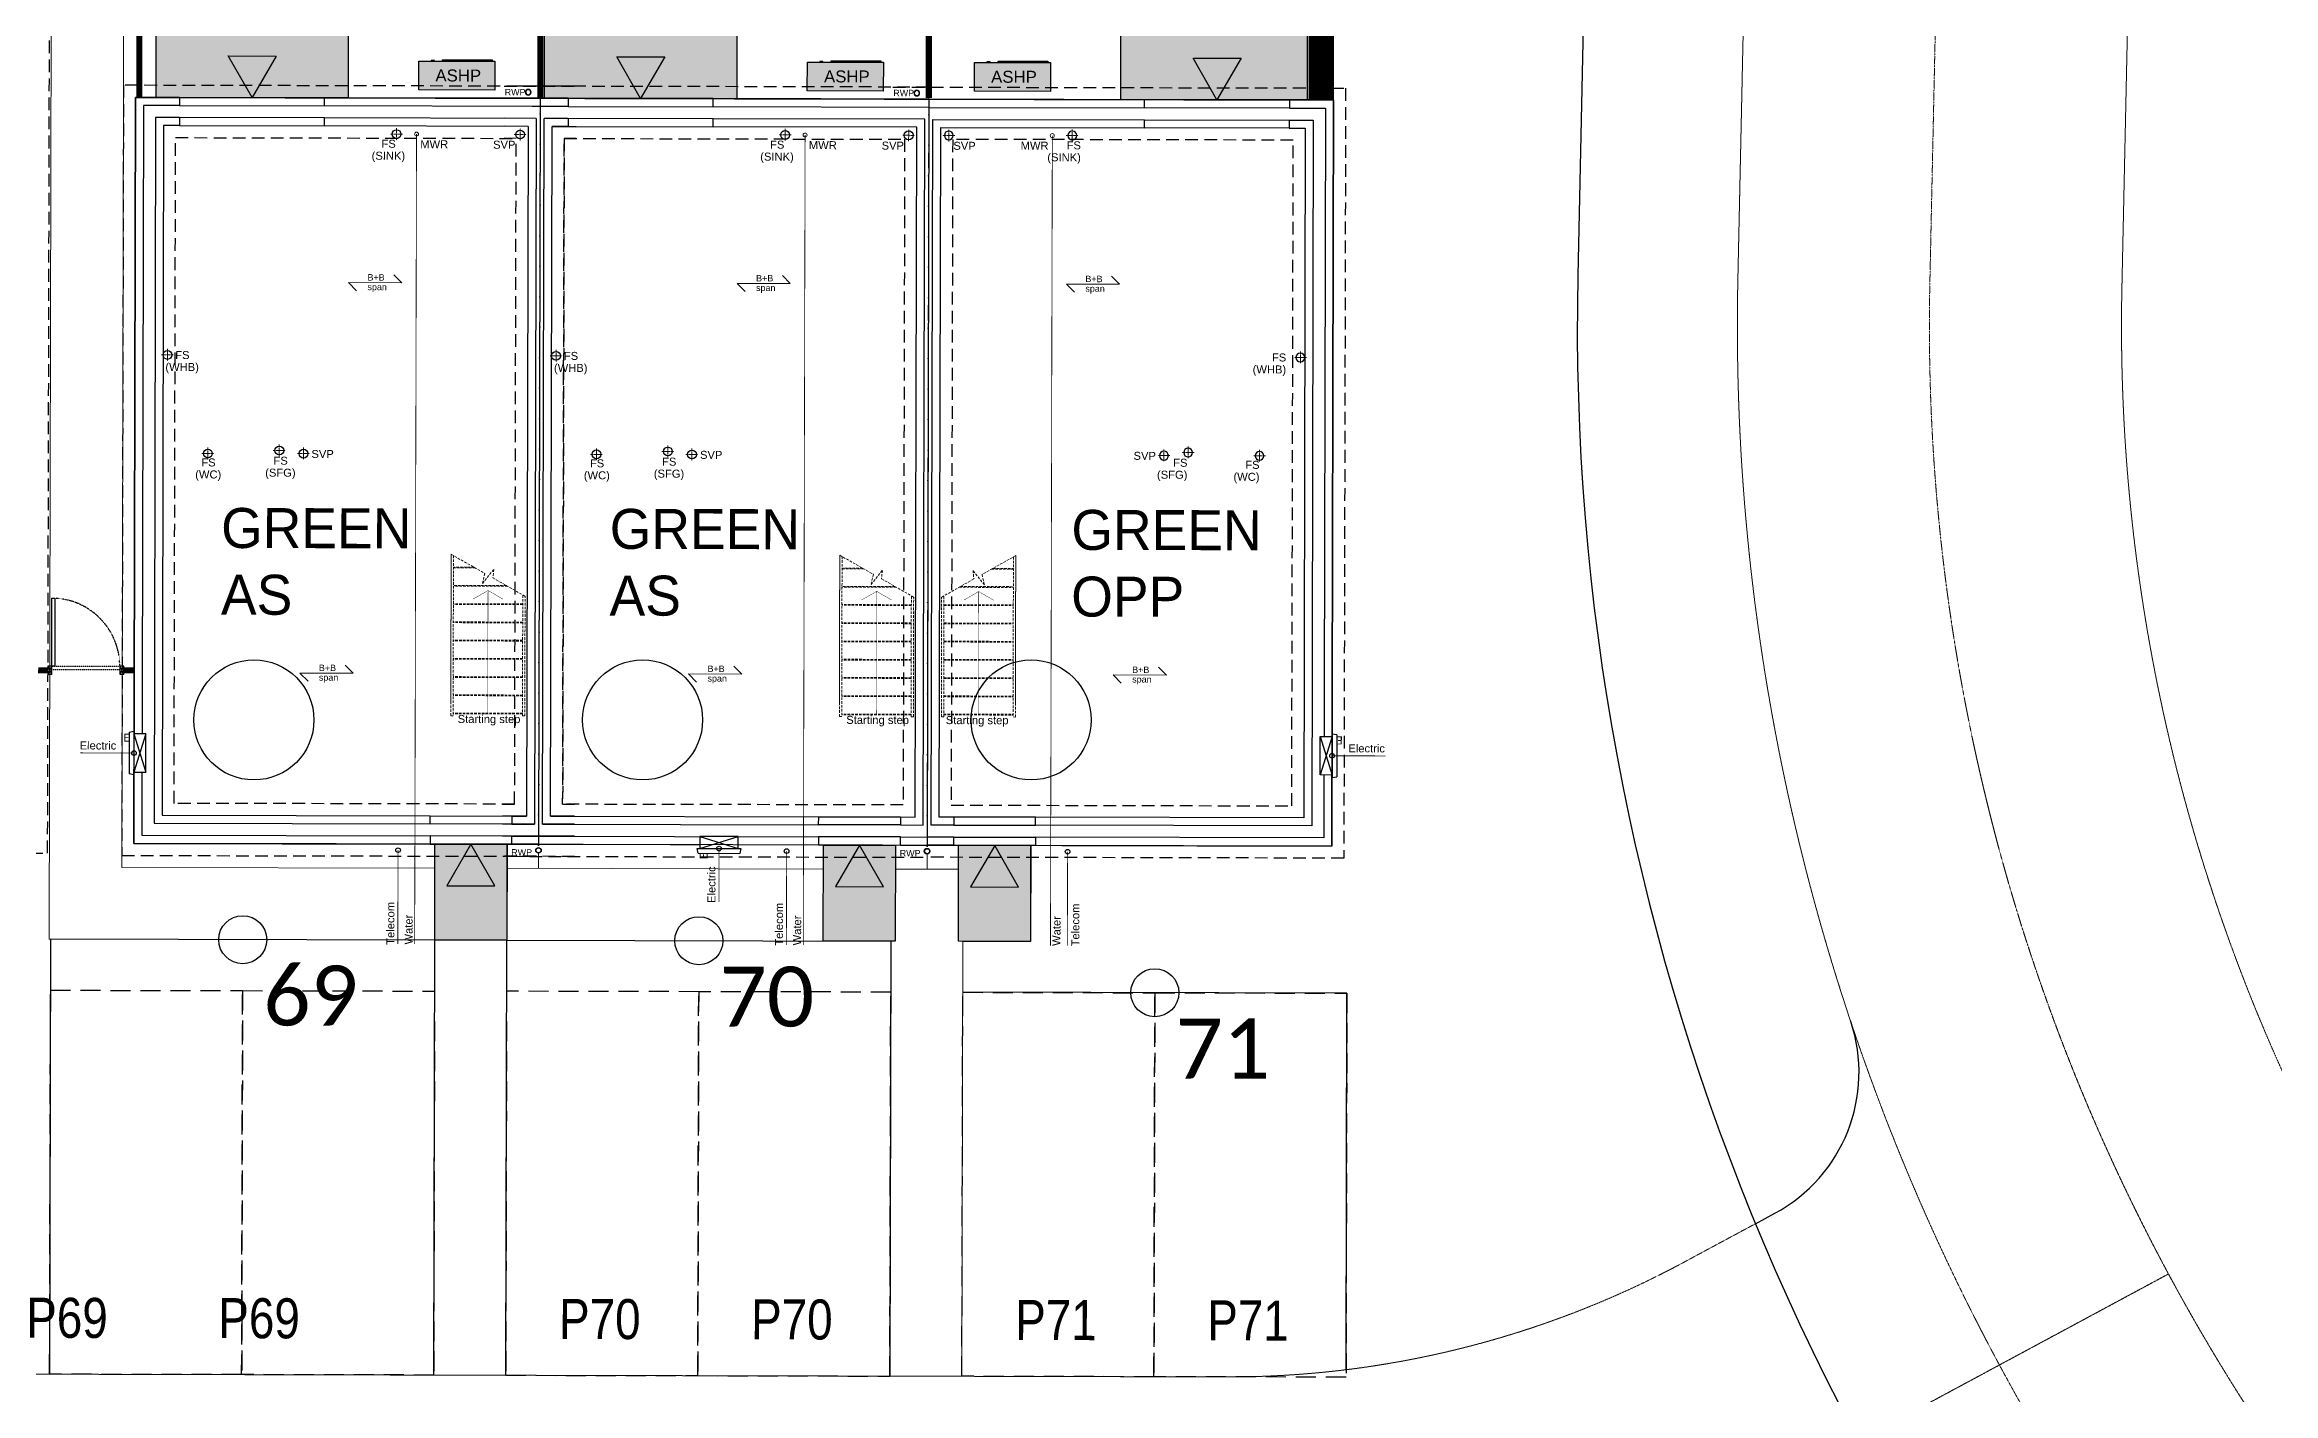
# Model space of a CAD drawing. Extents: x 287880777 to 288144713, y 62793326 to 63089570.
# Drawn here: x 288048494 to 288076346, y 62889380 to 62906243 of the extents above; entities that cross this region are included whole.
import ezdxf

# ---------------------------------------------------------------- set-up
doc = ezdxf.new("R2010")
doc.units = 0
doc.set_wipeout_variables(frame=1)
for name, pattern in [('CENTER', [2, 1.25, -0.25, 0.25, -0.25]), ('CENTER2', [28.575, 19.05, -3.175, 3.175, -3.175]), ('DASHDOT', [25.4, 12.7, -6.35, 0, -6.35]), ('DASHED', [1.4, 0.7, -0.7]), ('DASHED2', [0.375, 0.25, -0.125]), ('HIDDEN', [9.525, 6.35, -3.175])]:
    doc.linetypes.add(name, pattern=pattern)
doc.layers.get('0').update_dxf_attribs({"color": 252})
for name, color, linetype, lineweight in [('EXP - HIGHWAY CENTRELINE', 3, 'CENTER2', 18), ('EXP - HIGHWAY CHANNEL', 4, 'DASHED2', 9), ('EXP - HIGHWAY FOOTWAY', 3, 'Continuous', 25), ('EXP - PRIVATE CHANNEL', 3, 'DASHED2', 9), ('NAR CBF', 34, 'FENCELINE2', 0), ('NAR M4(2)', 94, 'Continuous', 30), ('NAR PATHS', 3, 'Continuous', 0), ('Wain-Text', 2, 'Continuous', 25)]:
    doc.layers.add(name, color=color, linetype=linetype, lineweight=lineweight)
for name, color, linetype in [('NAR DETAIL', 2, 'Continuous'), ('NAR EXTERNAL WALLS', 2, 'Continuous'), ('NAR PARKING', 7, 'DASHED2'), ('NAR PATIO', 3, 'Continuous'), ('NAR PRIVATE DRIVE', 6, 'Continuous'), ('NAR PRIVATE PATH HATCH', 8, 'Continuous'), ('NAR TENURE', 211, 'Continuous'), ('Wain-Centre Line', 10, 'Continuous'), ('Wain-Drainage Foul', 6, 'Continuous'), ('Wain-Drainage Foul Text', 2, 'Continuous'), ('Wain-Drainage run', 140, 'Continuous'), ('Wain-Electrics', 3, 'Continuous'), ('Wain-Foundation acessories', 9, 'Continuous'), ('Wain-Foundation Line', 9, 'Continuous'), ('Wain-Meter box', 9, 'Continuous'), ('Wain-RWP', 9, 'Continuous'), ('Wain-Services Run (Electric)', 10, 'Continuous'), ('Wain-Services Run (Telecom)', 190, 'Continuous'), ('Wain-Stair 1', 2, 'Continuous'), ('Wain-Stair numbers', 9, 'Continuous'), ('Wain-Wall (Cavity Wall - External Leaf)', 4, 'Continuous'), ('Wain-Wall (External)', 4, 'Continuous')]:
    doc.layers.add(name, color=color, linetype=linetype)
for name, color, linetype, true_color in [('NAR DOOR OPENINGS', 140, 'Continuous', 0x00bfff), ('NAR EV CHARGING POINT', 3, 'Continuous', 0x00ff00), ('NAR HOUSE TYPE NAMES', 1, 'Continuous', 0xff0000), ('Wain-Services Run (Water', 145, 'Continuous', 0x3481b8)]:
    doc.layers.add(name, color=color, linetype=linetype, true_color=true_color)
doc.layers.add('NAR Retaining Wall', color=222, linetype='Continuous', lineweight=13, true_color=0xcc0099)
doc.layers.add('Wain-Mains Water Riser Text', color=152, linetype='Continuous', lineweight=25, true_color=0x2776bb)
doc.layers.add('Wain-Defpoints', color=40, linetype='Continuous', plot=False)
doc.styles.add('DD Arial Narrow', font='ARIALN.TTF', dxfattribs={"height": 100})
doc.styles.get("Standard").update_dxf_attribs({"font": 'arial.ttf'})
doc.styles.add('XREF - ARCHITECT LAYOUT$0$DD Arial Narrow', font='ARIALN.TTF', dxfattribs={"height": 100})
doc.linetypes.add('FENCELINE2', pattern='A,0.25,-0.1,[132,ltypeshp.shx,S=0.1,R=0,X=-0.1,Y=0],-0.1,1', length=1.45)

# ---------------------------------------------------------------- blocks, each defined once
blk = doc.blocks.new('RWP')
for radius in [35, 31.5]:
    blk.add_circle((35, 35), radius)
blk = doc.blocks.new('Span symbol - Beam & block')
at = {"linetype": 'Continuous', "lineweight": 13}
for p, q in [((-5442, 71890), (-5342, 71790)), ((-5342, 71790), (-6007, 71790)), ((-6007, 71790), (-5906, 71689))]:
    blk.add_line(p, q, dxfattribs=at)
at = {"insert": (-5770, 71896), "char_height": 80, "attachment_point": 1, "line_spacing_factor": 0.9}
blk.add_mtext('B+B\\Pspan', dxfattribs=at)
blk = doc.blocks.new('Drainage Pipe')
at = {"linetype": 'CENTER', "lineweight": 13, "ltscale": 20}
for p, q in [((-41681, 78687), (-41831, 78687)), ((-41756, 78762), (-41756, 78612))]:
    blk.add_line(p, q, dxfattribs=at)
blk.add_circle((-41756, 78687), 55)
blk = doc.blocks.new('ASHP')
at = {"transparency": 33554457}
h = blk.add_hatch(color=256, dxfattribs=at)
h.dxf.hatch_style = 1
h.paths.add_polyline_path([(548853, -2506), (548853, -2866), (547903, -2866), (547903, -2506)])
at = {"flags": 128}
blk.add_lwpolyline([(548853, -2506), (548853, -2866), (547903, -2866), (547903, -2506)], close=True, dxfattribs=at)
for points in [[(548098, -2496), (548058, -2496), (548058, -2506), (548098, -2506)], [(548199, -2488), (548821, -2488), (548821, -2506), (548199, -2506)]]:
    blk.add_lwpolyline(points, close=True)
at = {"layer": 'Wain-Electrics', "lineweight": 0, "insert": (548112, -2609), "char_height": 150, "width": 2397.38, "attachment_point": 1, "line_spacing_factor": 0.9}
blk.add_mtext('\\A1;ASHP ', dxfattribs=at)
at = {"layer": 'Wain-Text', "lineweight": 0, "insert": (548112, -2609), "char_height": 150, "width": 2397.38, "attachment_point": 1, "line_spacing_factor": 0.9}
blk.add_mtext('\\A1;ASHP ', dxfattribs=at)
blk = doc.blocks.new('Greendale Subs Stair')
at = {"layer": 'Wain-Stair 1', "linetype": 'HIDDEN', "lineweight": 9, "ltscale": 5}
for p, q in [((314, 2533), (314, 664)), ((314, 515), (314, 2533)), ((343, 2517), (343, 515)), ((600, 2372), (343, 2372)), ((616, 2363), (343, 2363)), ((1005, 2144), (343, 2144)), ((1021, 2135), (343, 2135)), ((1210, 515), (1210, 2028)), ((1239, 515), (1239, 2011)), ((1210, 1916), (343, 1916)), ((1210, 1907), (343, 1907)), ((1210, 1688), (343, 1688)), ((1210, 1679), (343, 1679)), ((1210, 1460), (343, 1460)), ((1210, 1451), (343, 1451)), ((1210, 1232), (343, 1232)), ((1210, 1223), (343, 1223)), ((1210, 1004), (343, 1004)), ((1210, 995), (343, 995)), ((1210, 776), (343, 776)), ((1210, 767), (343, 767)), ((343, 515), (314, 515)), ((1210, 548), (343, 548)), ((1210, 539), (343, 539)), ((1239, 515), (1210, 515))]:
    blk.add_line(p, q, dxfattribs=at)
blk.add_lwpolyline([(314, 2533), (735, 2296), (706, 2169), (847, 2345), (837, 2239), (1239, 2011)], dxfattribs=at)
at = {"layer": 'Wain-Stair numbers', "const_width": 5}
for points in [[(962, 1975), (962, 1975), (776, 2082), (590, 1975), (590, 1975)], [(776, 2082), (776, 539)]]:
    blk.add_lwpolyline(points, dxfattribs=at)
at = {"layer": 'Wain-Stair numbers', "insert": (792, 525), "char_height": 100, "width": 1584.27, "attachment_point": 2, "line_spacing_factor": 0.9}
blk.add_mtext('Starting step ', dxfattribs=at)
blk = doc.blocks.new('Wall mounted meter - Electric (Plan)')
blk.add_wipeout([(-7157, 85115), (-7157, 84635), (-7007, 84635), (-7007, 85115)])
for p, q in [((-7217, 85137), (-7157, 85147)), ((-7217, 85137), (-7217, 84613)), ((-7157, 85147), (-7157, 84603)), ((-7007, 85115), (-7157, 85115)), ((-7007, 84635), (-7007, 85115)), ((-7157, 84603), (-7217, 84613)), ((-7157, 84635), (-7007, 84635))]:
    blk.add_line(p, q)
at = {"color": 9}
for p, q in [((-7157, 85115), (-7007, 84635)), ((-7007, 85115), (-7157, 84635))]:
    blk.add_line(p, q, dxfattribs=at)
at = {"lineweight": 0, "insert": (-7368, 85117), "char_height": 100, "width": 133.81, "attachment_point": 1, "line_spacing_factor": 0.9}
blk.add_mtext('\\A1;\\pi78.42052,t378.42052;{\\fCalibri|b0|i0|c0|p34;E}', dxfattribs=at)
blk = doc.blocks.new('A$C324e72f9')
at = {"layer": 'NAR DOOR OPENINGS', "transparency": 33554610}
h = blk.add_hatch(color=256, dxfattribs=at)
h.dxf.hatch_style = 1
h.paths.add_polyline_path([(1200, 0), (900, 520), (1500, 520)])
at = {"layer": 'NAR PRIVATE PATH HATCH', "transparency": 33554597}
h = blk.add_hatch(color=256, dxfattribs=at)
h.dxf.hatch_style = 1
h.paths.add_polyline_path([(2400, 0), (0, 0), (0, 1800), (2400, 1800)])
at = {"layer": 'NAR DOOR OPENINGS'}
blk.add_lwpolyline([(1200, 0), (900, 520), (1500, 520)], close=True, dxfattribs=at)
at = {"layer": 'NAR PATIO'}
blk.add_lwpolyline([(2400, 0), (0, 0), (0, 1800), (2400, 1800)], close=True, dxfattribs=at)
blk = doc.blocks.new('A$Cee92f38c')
at = {"layer": 'NAR M4(2)', "ltscale": 10, "transparency": 33554585}
h = blk.add_hatch(color=256, dxfattribs=at)
h.dxf.hatch_style = 1
h.paths.add_polyline_path([(0, 1.2), (0.9, 1.2), (0.9, 0), (0, 0)])
at = {"layer": 'NAR M4(2)', "ltscale": 0.25}
blk.add_lwpolyline([(0, 1.2), (0, 0), (0.9, 0), (0.9, 1.2)], close=True, dxfattribs=at)
blk = doc.blocks.new('A$C3d9247a0')
at = {"layer": 'NAR DOOR OPENINGS', "transparency": 33554610}
h = blk.add_hatch(color=256, dxfattribs=at)
h.dxf.hatch_style = 1
h.paths.add_polyline_path([(450, 1200), (150, 680), (750, 680)])
at = {"layer": 'NAR DOOR OPENINGS'}
blk.add_lwpolyline([(450, 1200), (150, 680), (750, 680)], close=True, dxfattribs=at)
at = {"layer": 'NAR M4(2)', "ltscale": 10, "transparency": 33554585, "xscale": -1000, "yscale": 1000, "zscale": 1000}
blk.add_blockref('A$Cee92f38c', (900, 0), dxfattribs=at)

msp = doc.modelspace()

# ---------------------------------------------------------------- linework, layer by layer
at = {"layer": 'Defpoints'}
for points in [[(288054688, 62905572), (288054667, 62896245)], [(288059543, 62905561), (288059522, 62896233)]]:
    msp.add_lwpolyline(points, dxfattribs=at)
at = {"layer": 'EXP - HIGHWAY CENTRELINE', "ltscale": 0.15, "flags": 128}
for points in [[(288082369, 62830131), (288088746, 62863492, 0.257378), (288082765, 62881853), (288079969, 62884468, -0.213199), (288072053, 62903262), (288072511, 62924583, -0.123895), (288076027, 62937385), (288076210, 62937709, 0.106544), (288078907, 62946358), (288080118, 62959784)], [(288026489, 62886671), (288063259, 62886587, 0.12469), (288070405, 62888380), (288075035, 62890874)]]:
    msp.add_lwpolyline(points, format="xyb", dxfattribs=at)
at = {"layer": 'EXP - HIGHWAY CHANNEL', "ltscale": 2.5, "flags": 128}
for points in [[(288069890, 62914308), (288069654, 62903314, 0.213199), (288078329, 62882716), (288081125, 62880100, -0.257378), (288086389, 62863942), (288081550, 62838632, -0.396353), (288074894, 62833807, 0.009616), (288070979, 62834233)], [(288097297, 62891547), (288096824, 62891384, 0.089116), (288089911, 62887515), (288088842, 62886636, -0.392826), (288080689, 62887132, -0.198277), (288074453, 62903211), (288074670, 62913335)]]:
    msp.add_lwpolyline(points, format="xyb", dxfattribs=at)
at = {"layer": 'EXP - HIGHWAY FOOTWAY', "flags": 128}
for points in [[(288066692, 62958683, -0.424222), (288074213, 62949977), (288073891, 62946404, -0.101417), (288071809, 62939483, 0.118747), (288068130, 62925533), (288067654, 62903357, 0.207504), (288076499, 62881698, 0.207504)], [(288069874, 62891502), (288070116, 62891632, 0.364999), (288071064, 62894028)]]:
    msp.add_lwpolyline(points, format="xyb", dxfattribs=at)
at = {"layer": 'EXP - PRIVATE CHANNEL', "ltscale": 2.5, "flags": 128}
msp.add_lwpolyline([(288026494, 62889671), (288063266, 62889587, 0.12469), (288068982, 62891022), (288069874, 62891502)], format="xyb", dxfattribs=at)
at = {"layer": 'NAR CBF', "ltscale": 1200, "transparency": 33554687, "const_width": 75}
for points in [[(288059544, 62905576), (288059544, 62916322)], [(288054688, 62905576), (288054688, 62915222)], [(288049680, 62905576), (288049680, 62906433)], [(288048534, 62898421), (288048414, 62898422)], [(288049484, 62898421), (288049614, 62898421)]]:
    msp.add_lwpolyline(points, dxfattribs=at)
at = {"layer": 'NAR DETAIL', "flags": 128}
for points in [[(288048584, 62898471), (288048584, 62899321), (288048622, 62899321), (288048622, 62898471)], [(288048584, 62898371), (288048584, 62898471), (288048534, 62898471), (288048534, 62898371)], [(288049484, 62898371), (288049484, 62898471), (288049434, 62898471), (288049434, 62898371)]]:
    msp.add_lwpolyline(points, close=True, dxfattribs=at)
for points in [[(288048534, 62898471), (288048584, 62898371)], [(288048584, 62898471), (288048534, 62898371)], [(288049434, 62898471), (288049484, 62898371)], [(288049484, 62898471), (288049434, 62898371)]]:
    msp.add_lwpolyline(points, dxfattribs=at)
at = {"layer": 'NAR DETAIL', "linetype": 'DASHED', "ltscale": 0.005, "flags": 128}
msp.add_lwpolyline([(288048584, 62898471), (288049434, 62898471), (288049434, 62898427), (288048584, 62898427)], close=True, dxfattribs=at)
at = {"layer": 'NAR DETAIL', "linetype": 'DASHED', "ltscale": 0.2}
msp.add_arc((288048584, 62898471), 850, 0, 87.5801, dxfattribs=at)
at = {"layer": 'NAR EV CHARGING POINT'}
for centre in [(288050970, 62895053), (288056670, 62895040), (288062368, 62894390)]:
    msp.add_circle(centre, 300, dxfattribs=at)
at = {"layer": 'NAR EXTERNAL WALLS'}
for points in [[(288064276, 62905550), (288064298, 62915173)], [(288064601, 62905549), (288064623, 62915172)]]:
    msp.add_lwpolyline(points, dxfattribs=at)
at = {"layer": 'NAR PARKING', "ltscale": 1000}
for points in [[(288048557, 62889621), (288048568, 62894421), (288050968, 62894416), (288050957, 62889616)], [(288050957, 62889616), (288050968, 62894416), (288053368, 62894410), (288053357, 62889610)], [(288056657, 62889603), (288056668, 62894403), (288054268, 62894408), (288054257, 62889608)], [(288059057, 62889597), (288059068, 62894397), (288056668, 62894403), (288056657, 62889603)], [(288059957, 62889595), (288059968, 62894395), (288062368, 62894389), (288062357, 62889589)], [(288062357, 62889589), (288062368, 62894389), (288064768, 62894384), (288064757, 62889584)]]:
    msp.add_lwpolyline(points, close=True, dxfattribs=at)
at = {"layer": 'NAR PATHS'}
for points in [[(288053372, 62896006), (288053357, 62889610)], [(288054272, 62896004), (288054257, 62889604)]]:
    msp.add_lwpolyline(points, dxfattribs=at)
at = {"layer": 'NAR PRIVATE DRIVE'}
for points in [[(288053357, 62889610), (288053370, 62895047), (288048570, 62895058), (288048557, 62889621)], [(288054257, 62889608), (288054270, 62895045), (288059070, 62895035), (288059057, 62889597)], [(288064757, 62889677), (288064768, 62894384), (288059968, 62894395)]]:
    msp.add_lwpolyline(points, dxfattribs=at)
at = {"layer": 'NAR Retaining Wall', "linetype": 'Continuous', "ltscale": 250, "const_width": 300}
msp.add_lwpolyline([(288064439, 62905550), (288064461, 62915173)], dxfattribs=at)
at = {"layer": 'NAR TENURE'}
for centre in [(288051110, 62897800), (288055967, 62897800), (288060822, 62897800)]:
    msp.add_circle(centre, 750, dxfattribs=at)
at = {"layer": 'Wain-Centre Line', "linetype": 'DASHDOT', "lineweight": 15, "ltscale": 15}
for points in [[(288054666, 62895945), (288054689, 62905872)], [(288059522, 62895933), (288059544, 62905861)]]:
    msp.add_lwpolyline(points, dxfattribs=at)
at = {"layer": 'Wain-Drainage run', "lineweight": 0}
for centre in [(288053142, 62905123, 0), (288057998, 62905112, 0), (288061087, 62905105, 0)]:
    msp.add_circle(centre, 25, dxfattribs=at)
at = {"layer": 'Wain-Foundation Line', "linetype": 'HIDDEN', "ltscale": 25}
for p, q in [((288059544, 62905711), (288054336, 62905723)), ((288050112, 62896757), (288050131, 62905080)), ((288050131, 62905080), (288054387, 62905070)), ((288054968, 62896746), (288054987, 62905069)), ((288054987, 62905069), (288059242, 62905059)), ((288059242, 62905059), (288059223, 62896737)), ((288054368, 62896748), (288050112, 62896757)), ((288059223, 62896737), (288054968, 62896746)), ((288054314, 62896095), (288059522, 62896083))]:
    msp.add_line(p, q, dxfattribs=at)
at = {"layer": 'Wain-Foundation Line', "linetype": 'HIDDEN', "ltscale": 25, "elevation": 0}
msp.add_lwpolyline([(288048532, 62896135), (288048556, 62906722), (288042148, 62906737), (288042124, 62896149)], close=True, dxfattribs=at)
at = {"layer": 'Wain-Foundation Line', "linetype": 'HIDDEN', "ltscale": 25}
for points in [[(288055138, 62905721), (288049480, 62905734), (288049458, 62896106), (288054666, 62896095)], [(288054238, 62905723), (288055138, 62905721)], [(288059094, 62905712), (288064752, 62905699), (288064730, 62896072), (288059522, 62896083)], [(288054218, 62896748), (288054368, 62896748), (288054387, 62905070), (288054237, 62905071)], [(288055137, 62905068), (288054987, 62905069), (288054968, 62896746), (288055118, 62896746)], [(288055116, 62896094), (288054216, 62896096)]]:
    msp.add_lwpolyline(points, dxfattribs=at)
msp.add_lwpolyline([(288064098, 62905048), (288059842, 62905058), (288059823, 62896735), (288064079, 62896726)], close=True, dxfattribs=at)
at = {"layer": 'Wain-Services Run (Electric)', "const_width": 10}
for points in [[(288049611, 62897386), (288048941, 62897388)], [(288064583, 62897352), (288065253, 62897350)], [(288056922, 62896192), (288056921, 62895522)]]:
    msp.add_lwpolyline(points, dxfattribs=at)
at = {"layer": 'Wain-Services Run (Telecom)', "const_width": 10}
for points in [[(288052911, 62896172), (288052908, 62894999)], [(288057767, 62896161), (288057764, 62894987)], [(288061278, 62896153), (288061275, 62894979)]]:
    msp.add_lwpolyline(points, dxfattribs=at)
at = {"layer": 'Wain-Services Run (Telecom)'}
for centre in [(288052911, 62896172), (288057767, 62896161), (288061278, 62896153)]:
    msp.add_circle(centre, 29, dxfattribs=at)
at = {"layer": 'Wain-Services Run (Water', "const_width": 10, "elevation": 0}
for points in [[(288053142, 62905123), (288053119, 62894998)], [(288057998, 62905112), (288057975, 62894987)], [(288061087, 62905105), (288061064, 62894980)]]:
    msp.add_lwpolyline(points, dxfattribs=at)
at = {"layer": 'Wain-Stair 1', "linetype": 'HIDDEN', "lineweight": 9, "ltscale": 5}
for p, q in [((288060601, 62899838), (288060597, 62897837)), ((288060630, 62899855), (288060626, 62897985)), ((288060626, 62897836), (288060630, 62899855)), ((288060328, 62899685), (288060601, 62899685)), ((288060344, 62899694), (288060601, 62899694)), ((288059701, 62897839), (288059704, 62899335)), ((288059730, 62897839), (288059733, 62899351)), ((288059733, 62899240), (288060600, 62899238)), ((288059733, 62899231), (288060600, 62899229)), ((288059923, 62899458), (288060601, 62899457)), ((288059939, 62899467), (288060601, 62899466)), ((288059733, 62899012), (288060600, 62899010)), ((288059733, 62899003), (288060600, 62899001)), ((288059732, 62898784), (288060599, 62898782)), ((288059732, 62898775), (288060599, 62898773)), ((288059731, 62898556), (288060598, 62898554)), ((288059731, 62898547), (288060598, 62898545)), ((288059730, 62898100), (288060597, 62898098)), ((288059731, 62898328), (288060598, 62898326)), ((288059731, 62898319), (288060598, 62898317)), ((288059701, 62897839), (288059730, 62897839)), ((288059730, 62898091), (288060597, 62898089)), ((288059730, 62897872), (288060597, 62897870)), ((288059730, 62897863), (288060597, 62897861)), ((288060597, 62897837), (288060626, 62897836))]:
    msp.add_line(p, q, dxfattribs=at)
msp.add_lwpolyline([(288060630, 62899855), (288060209, 62899618), (288060238, 62899491), (288060097, 62899668), (288060106, 62899562), (288059704, 62899335)], dxfattribs=at)
at = {"layer": 'Wain-Stair numbers', "const_width": 5}
for points in [[(288059981, 62899298), (288059981, 62899298), (288060167, 62899405), (288060353, 62899297), (288060353, 62899297)], [(288060167, 62899405), (288060163, 62897862)]]:
    msp.add_lwpolyline(points, dxfattribs=at)
at = {"layer": 'Wain-Wall (Cavity Wall - External Leaf)'}
for points in [[(288050182, 62905480), (288051992, 62905476), (288051992, 62905578), (288050182, 62905582)], [(288055038, 62905469), (288056848, 62905465), (288056848, 62905567), (288055038, 62905571)], [(288064049, 62905448), (288062239, 62905452), (288062239, 62905555), (288064049, 62905551)], [(288050182, 62905230), (288051992, 62905226), (288051992, 62905326), (288050182, 62905330)], [(288055037, 62905219), (288056847, 62905215), (288056847, 62905315), (288055037, 62905319)], [(288064048, 62905198), (288062238, 62905202), (288062238, 62905302), (288064048, 62905298)]]:
    msp.add_lwpolyline(points, close=True, dxfattribs=at)
at = {"layer": 'Wain-Wall (External)'}
for p, q in [((288055038, 62905571), (288054485, 62905572)), ((288055038, 62905469), (288054588, 62905470)), ((288054637, 62905320), (288051992, 62905326)), ((288054537, 62905220), (288051992, 62905226)), ((288054637, 62905320), (288054237, 62905321)), ((288054537, 62905220), (288054237, 62905221)), ((288054537, 62905220), (288054518, 62896597)), ((288054637, 62905320), (288054617, 62896497)), ((288054717, 62896497), (288054737, 62905319)), ((288055037, 62905319), (288054737, 62905319)), ((288055037, 62905219), (288054837, 62905219)), ((288054617, 62896497), (288054217, 62896498)), ((288054518, 62896597), (288054218, 62896598)), ((288054334, 62896498), (288054617, 62896497)), ((288054335, 62896598), (288054518, 62896597)), ((288054717, 62896497), (288058167, 62896489)), ((288055117, 62896496), (288054717, 62896497)), ((288054818, 62896597), (288058168, 62896589)), ((288054464, 62896245), (288058167, 62896237)), ((288054567, 62896347), (288058167, 62896339))]:
    msp.add_line(p, q, dxfattribs=at)
for points in [[(288050182, 62905582), (288049630, 62905583), (288049609, 62896256), (288053311, 62896248)], [(288050182, 62905480), (288049732, 62905481), (288049711, 62896358), (288053311, 62896350)], [(288054688, 62905572), (288051992, 62905578)], [(288054688, 62905469), (288051992, 62905476)], [(288054238, 62905573), (288055138, 62905571)], [(288059543, 62905561), (288056848, 62905567)], [(288059543, 62905458), (288056848, 62905465)], [(288059543, 62905561), (288062239, 62905555)], [(288059543, 62905458), (288062239, 62905452)], [(288064049, 62905551), (288064601, 62905549), (288064580, 62896222), (288060878, 62896230)], [(288064049, 62905448), (288064499, 62905447), (288064478, 62896325), (288060878, 62896333)], [(288050182, 62905330), (288049882, 62905330), (288049862, 62896508), (288053312, 62896500)], [(288050182, 62905230), (288049982, 62905230), (288049962, 62896608), (288053312, 62896600)], [(288055118, 62896596), (288054818, 62896597), (288054837, 62905219), (288055137, 62905218)], [(288059190, 62896487), (288059473, 62896486), (288059493, 62905309), (288056847, 62905315)], [(288059190, 62896587), (288059373, 62896586), (288059393, 62905209), (288056847, 62905215)], [(288059856, 62896485), (288059573, 62896486), (288059593, 62905308), (288062238, 62905302)], [(288059856, 62896585), (288059673, 62896586), (288059693, 62905208), (288062238, 62905202)], [(288064048, 62905298), (288064348, 62905298), (288064328, 62896475), (288060878, 62896483)], [(288064048, 62905198), (288064248, 62905198), (288064229, 62896575), (288060879, 62896583)], [(288055117, 62896346), (288054217, 62896348)], [(288055117, 62896244), (288054217, 62896246)], [(288054334, 62896348), (288054667, 62896347)], [(288054334, 62896245), (288054667, 62896245)], [(288059189, 62896337), (288059522, 62896336)], [(288059189, 62896234), (288059522, 62896233)], [(288059855, 62896335), (288059522, 62896336)], [(288059855, 62896233), (288059522, 62896233)]]:
    msp.add_lwpolyline(points, dxfattribs=at)
for points in [[(288053312, 62896600), (288054335, 62896598), (288054334, 62896498), (288053312, 62896500)], [(288058168, 62896589), (288059190, 62896587), (288059190, 62896487), (288058167, 62896489)], [(288060879, 62896583), (288059856, 62896585), (288059856, 62896485), (288060878, 62896483)], [(288053311, 62896248), (288054334, 62896245), (288054334, 62896348), (288053311, 62896350)], [(288058167, 62896237), (288059189, 62896234), (288059189, 62896337), (288058167, 62896339)], [(288060878, 62896230), (288059855, 62896233), (288059855, 62896335), (288060878, 62896333)]]:
    msp.add_lwpolyline(points, close=True, dxfattribs=at)

# ---------------------------------------------------------------- block references
at = {"layer": 'NAR DETAIL', "rotation": 359.869756097391}
for p in [(287505274, 62909787), (287510130, 62909775), (287512218, 62909771)]:
    msp.add_blockref('ASHP', p, dxfattribs=at)
at = {"layer": 'NAR M4(2)', "rotation": 359.869756097391}
for p in [(288053370, 62895047), (288058225, 62895036), (288059914, 62895033)]:
    msp.add_blockref('A$C3d9247a0', p, dxfattribs=at)
at = {"layer": 'NAR PATIO', "rotation": 359.869756097391}
for p in [(288049887, 62905583), (288054743, 62905572), (288061944, 62905556)]:
    msp.add_blockref('A$C324e72f9', p, dxfattribs=at)
at = {"layer": 'Wain-Drainage Foul', "lineweight": 0}
for p, rotation in [((288094470, 62826342, 0), 359.869756097391), ((288012859, 62983901, 0), 179.8697560973909), ((288099325, 62826331, 0), 359.869756097391), ((288017715, 62983890, 0), 179.8697560973909), ((288128811, 62943940), 89.8697560973909), ((288133667, 62943929), 89.8697560973909), ((288129317, 62942708, 0), 89.8697560973909), ((288130209, 62942745), 89.8697560973909), ((288130511, 62942706), 89.8697560973909), ((288134173, 62942697, 0), 89.8697560973909), ((288135065, 62942734), 89.8697560973909), ((288135366, 62942695), 89.8697560973909)]:
    msp.add_blockref('Drainage Pipe', p, dxfattribs=dict(at, rotation=rotation))
at = {"layer": 'Wain-Drainage Foul', "lineweight": 0, "xscale": -1}
for p, rotation in [((288101728, 62983699, 0), 179.8697560973909), ((288019402, 62826513, 0), 359.869756097391), ((287985595, 62944266), 269.869756097391), ((287983890, 62943039), 269.869756097391), ((287984192, 62943077), 269.869756097391), ((287985084, 62943036, 0), 269.869756097391)]:
    msp.add_blockref('Drainage Pipe', p, dxfattribs=dict(at, rotation=rotation))
at = {"layer": 'Wain-Foundation acessories', "rotation": 359.869756097391}
for p in [(288058136, 62831464), (288062992, 62831453), (288067107, 62831444), (288057529, 62826582), (288062385, 62826571), (288067692, 62826559)]:
    msp.add_blockref('Span symbol - Beam & block', p, dxfattribs=at)
at = {"layer": 'Wain-RWP', "xscale": -1, "rotation": 179.8697560973909}
for p in [(288054503, 62905682), (288059359, 62905671)]:
    msp.add_blockref('RWP', p, dxfattribs=at)
at = {"layer": 'Wain-RWP', "rotation": 359.869756097391}
for p in [(288054631, 62896135), (288059487, 62896124)]:
    msp.add_blockref('RWP', p, dxfattribs=at)
at = {"layer": 'Wain-Stair 1', "linetype": 'HIDDEN', "lineweight": 9, "ltscale": 5, "rotation": 359.869756097391}
for p in [(288053255, 62897338), (288058111, 62897327)]:
    msp.add_blockref('Greendale Subs Stair', p, dxfattribs=at)

# ---------------------------------------------------------------- texts
at = {"layer": 'NAR EV CHARGING POINT', "char_height": 750, "attachment_point": 1}
for s, insert in [('{\\fCalibri|b0|i0|c0|p34;69}', (288051227, 62894730, -101)), ('{\\fCalibri|b0|i0|c0|p34;70}', (288056927, 62894717, -101)), ('{\\fCalibri|b0|i0|c0|p34;71}', (288062626, 62894067, -101))]:
    msp.add_mtext_dynamic_manual_height_columns(s, width=3437.75, gutter_width=50000, heights=[0], dxfattribs=dict(at, insert=insert))
at = {"layer": 'NAR HOUSE TYPE NAMES', "char_height": 500, "attachment_point": 1, "rotation": 359.8698, "style": 'DD Arial Narrow'}
for s, insert in [('{\\fGill Sans MT|b0|i0|c0|p34;GREEN\\PAS}', (288050701, 62900450, 0)), ('{\\fGill Sans MT|b0|i0|c0|p34;GREEN\\PAS}', (288055557, 62900439, 0)), ('{\\fGill Sans MT|b0|i0|c0|p34;GREEN\\POPP}', (288061326, 62900426, 0))]:
    msp.add_mtext_dynamic_manual_height_columns(s, width=2588.93, gutter_width=12.5, heights=[0], dxfattribs=dict(at, insert=insert))
at = {"layer": 'NAR PARKING', "char_height": 500, "attachment_point": 3, "rotation": 359.7932, "style": 'XREF - ARCHITECT LAYOUT$0$DD Arial Narrow'}
for s, insert in [('P69', (288049285, 62890574, 0)), ('P69', (288051685, 62890569, 0)), ('P70', (288055943, 62890559, 0)), ('P70', (288058343, 62890554, 0)), ('P71', (288061643, 62890546, 0)), ('P71', (288064043, 62890541, 0))]:
    msp.add_mtext_dynamic_manual_height_columns(s, width=1066.24, gutter_width=500, heights=[0], dxfattribs=dict(at, insert=insert))
at = {"layer": 'Wain-Drainage Foul Text', "char_height": 100, "rotation": 359.8698, "line_spacing_factor": 0.9}
for s, insert, attachment_point in [('\\A1;\\pi-79.87722;FS\\P\\pi-202.79673;(SINK)', (288052784, 62904913), 4), ('\\A1;\\pi-79.87722;FS\\P\\pi-202.79673;(SINK)', (288057640, 62904902), 4), ('\\A1;FS\\P(SINK)', (288061444, 62904893), 6), ('\\A1;\\pi-79.87722;FS\\P\\pi-202.72851;(WHB)', (288050207, 62902412, 0), 1), ('\\A1;\\pi-79.87722;FS\\P\\pi-202.72851;(WHB)', (288055063, 62902401, 0), 1), ('\\A1;FS\\P(WHB)', (288064010, 62902381, 0), 3), ('\\A1;\\pi-79.87722;FS\\P\\pi-156.13915;(WC)', (288050533, 62901069, 0), 1), ('\\A1;\\pi-79.87722;FS\\P\\pi-183.35607;(SFG)', (288051435, 62901091), 1), ('\\A1;\\pi-79.87722;FS\\P\\pi-156.13915;(WC)', (288055389, 62901058, 0), 1), ('\\A1;\\pi-79.87722;FS\\P\\pi-183.35607;(SFG)', (288056291, 62901079), 1), ('\\A1;FS\\P(SFG)', (288062776, 62901065), 3), ('\\A1;FS\\P(WC)', (288063677, 62901039, 0), 3)]:
    msp.add_mtext(s, dxfattribs=dict(at, insert=insert, attachment_point=attachment_point))
at = {"layer": 'Wain-Drainage Foul Text', "lineweight": 0, "char_height": 100, "rotation": 359.8698, "line_spacing_factor": 0.9}
for insert, attachment_point in [((288054099, 62905041, 0), 1), ((288058954, 62905030, 0), 1), ((288060130, 62905027, 0), 3), ((288051829, 62901175), 1), ((288056685, 62901164), 1), ((288062382, 62901151), 3)]:
    msp.add_mtext('\\A1;{\\fArial|b0|i0|c0|p34;SVP}', dxfattribs=dict(at, insert=insert, attachment_point=attachment_point))
at = {"layer": 'Wain-Mains Water Riser Text', "char_height": 100, "rotation": 359.8698, "line_spacing_factor": 0.9}
for insert, attachment_point in [((288053189, 62905047, 0), 1), ((288058045, 62905036, 0), 1), ((288061040, 62905029, 0), 3)]:
    msp.add_mtext('MWR', dxfattribs=dict(at, insert=insert, attachment_point=attachment_point))
at = {"layer": 'Wain-RWP', "char_height": 80, "rotation": 359.8698, "line_spacing_factor": 0.9}
for insert, attachment_point in [((288054244, 62905689, 0), 1), ((288059100, 62905678, 0), 1), ((288054586, 62896104, 0), 9), ((288059441, 62896093, 0), 9)]:
    msp.add_mtext('RWP', dxfattribs=dict(at, insert=insert, attachment_point=attachment_point))
at = {"layer": 'Wain-Services Run (Electric)'}
for rotation, p in [(359.8698, (288048932, 62897431, 0)), (359.8698, (288064786, 62897395, 0)), (89.8698, (288056877, 62895512, 0))]:
    msp.add_text('Electric ', height=100, rotation=rotation, dxfattribs=at).set_placement(p)
at = {"layer": 'Wain-Services Run (Telecom)'}
for p in [(288052865, 62894989, 0), (288057721, 62894978, 0), (288061424, 62894969, 0)]:
    msp.add_text('Telecom', height=100, rotation=89.8698, dxfattribs=at).set_placement(p)
at = {"layer": 'Wain-Services Run (Water'}
for p in [(288053092, 62894993, 0), (288057948, 62894982, 0), (288061189, 62894975, 0)]:
    msp.add_text('Water', height=100, rotation=89.8698, dxfattribs=at).set_placement(p)
at = {"layer": 'Wain-Stair numbers', "insert": (288060148, 62897847), "char_height": 100, "width": 1584.27, "attachment_point": 2, "rotation": 359.8698, "line_spacing_factor": 0.9}
msp.add_mtext('Starting step ', dxfattribs=at)

# ---------------------------------------------------------------- next in the draw order: block references
at = {"layer": 'Wain-Meter box'}
for p, rotation in [((288056575, 62812495), 359.869756097391), ((288141813, 62903156), 89.86975609739092)]:
    msp.add_blockref('Wall mounted meter - Electric (Plan)', p, dxfattribs=dict(at, rotation=rotation))
at = {"layer": 'Wain-Meter box', "xscale": -1, "rotation": 359.869756097391}
msp.add_blockref('Wall mounted meter - Electric (Plan)', (288057233, 62812493), dxfattribs=at)

# ---------------------------------------------------------------- next in the draw order: linework, layer by layer
at = {"layer": 'Defpoints'}
msp.add_lwpolyline([(288049630, 62905583), (288064601, 62905549), (288064580, 62896222), (288049609, 62896256)], close=True, dxfattribs=at)
at = {"layer": 'NAR PATHS'}
msp.add_lwpolyline([(288059957, 62889595), (288059969, 62895032), (288060814, 62895031), (288060816, 62896231), (288059916, 62896233), (288059916, 62895933), (288059127, 62895934), (288059128, 62896234), (288058228, 62896236), (288058227, 62895936), (288054272, 62895945), (288054272, 62896245), (288053372, 62896247), (288053372, 62895947), (288049458, 62895956), (288049502, 62915222), (288054765, 62915222), (288054747, 62907372), (288055947, 62907369), (288055967, 62916122), (288048599, 62916122), (288048551, 62895058), (288059069, 62895035), (288059057, 62889597)], dxfattribs=at)
at = {"layer": 'Wain-Defpoints'}
for points in [[(288054667, 62896245), (288049609, 62896256), (288049630, 62905583), (288054688, 62905572)], [(288059522, 62896233), (288064580, 62896222), (288064601, 62905549), (288059543, 62905561)]]:
    msp.add_lwpolyline(points, dxfattribs=at)
at = {"layer": 'Wain-Services Run (Electric)'}
for centre in [(288049611, 62897386), (288064583, 62897352), (288056922, 62896192)]:
    msp.add_circle(centre, 29, dxfattribs=at)

doc.saveas('drawing.dxf')
